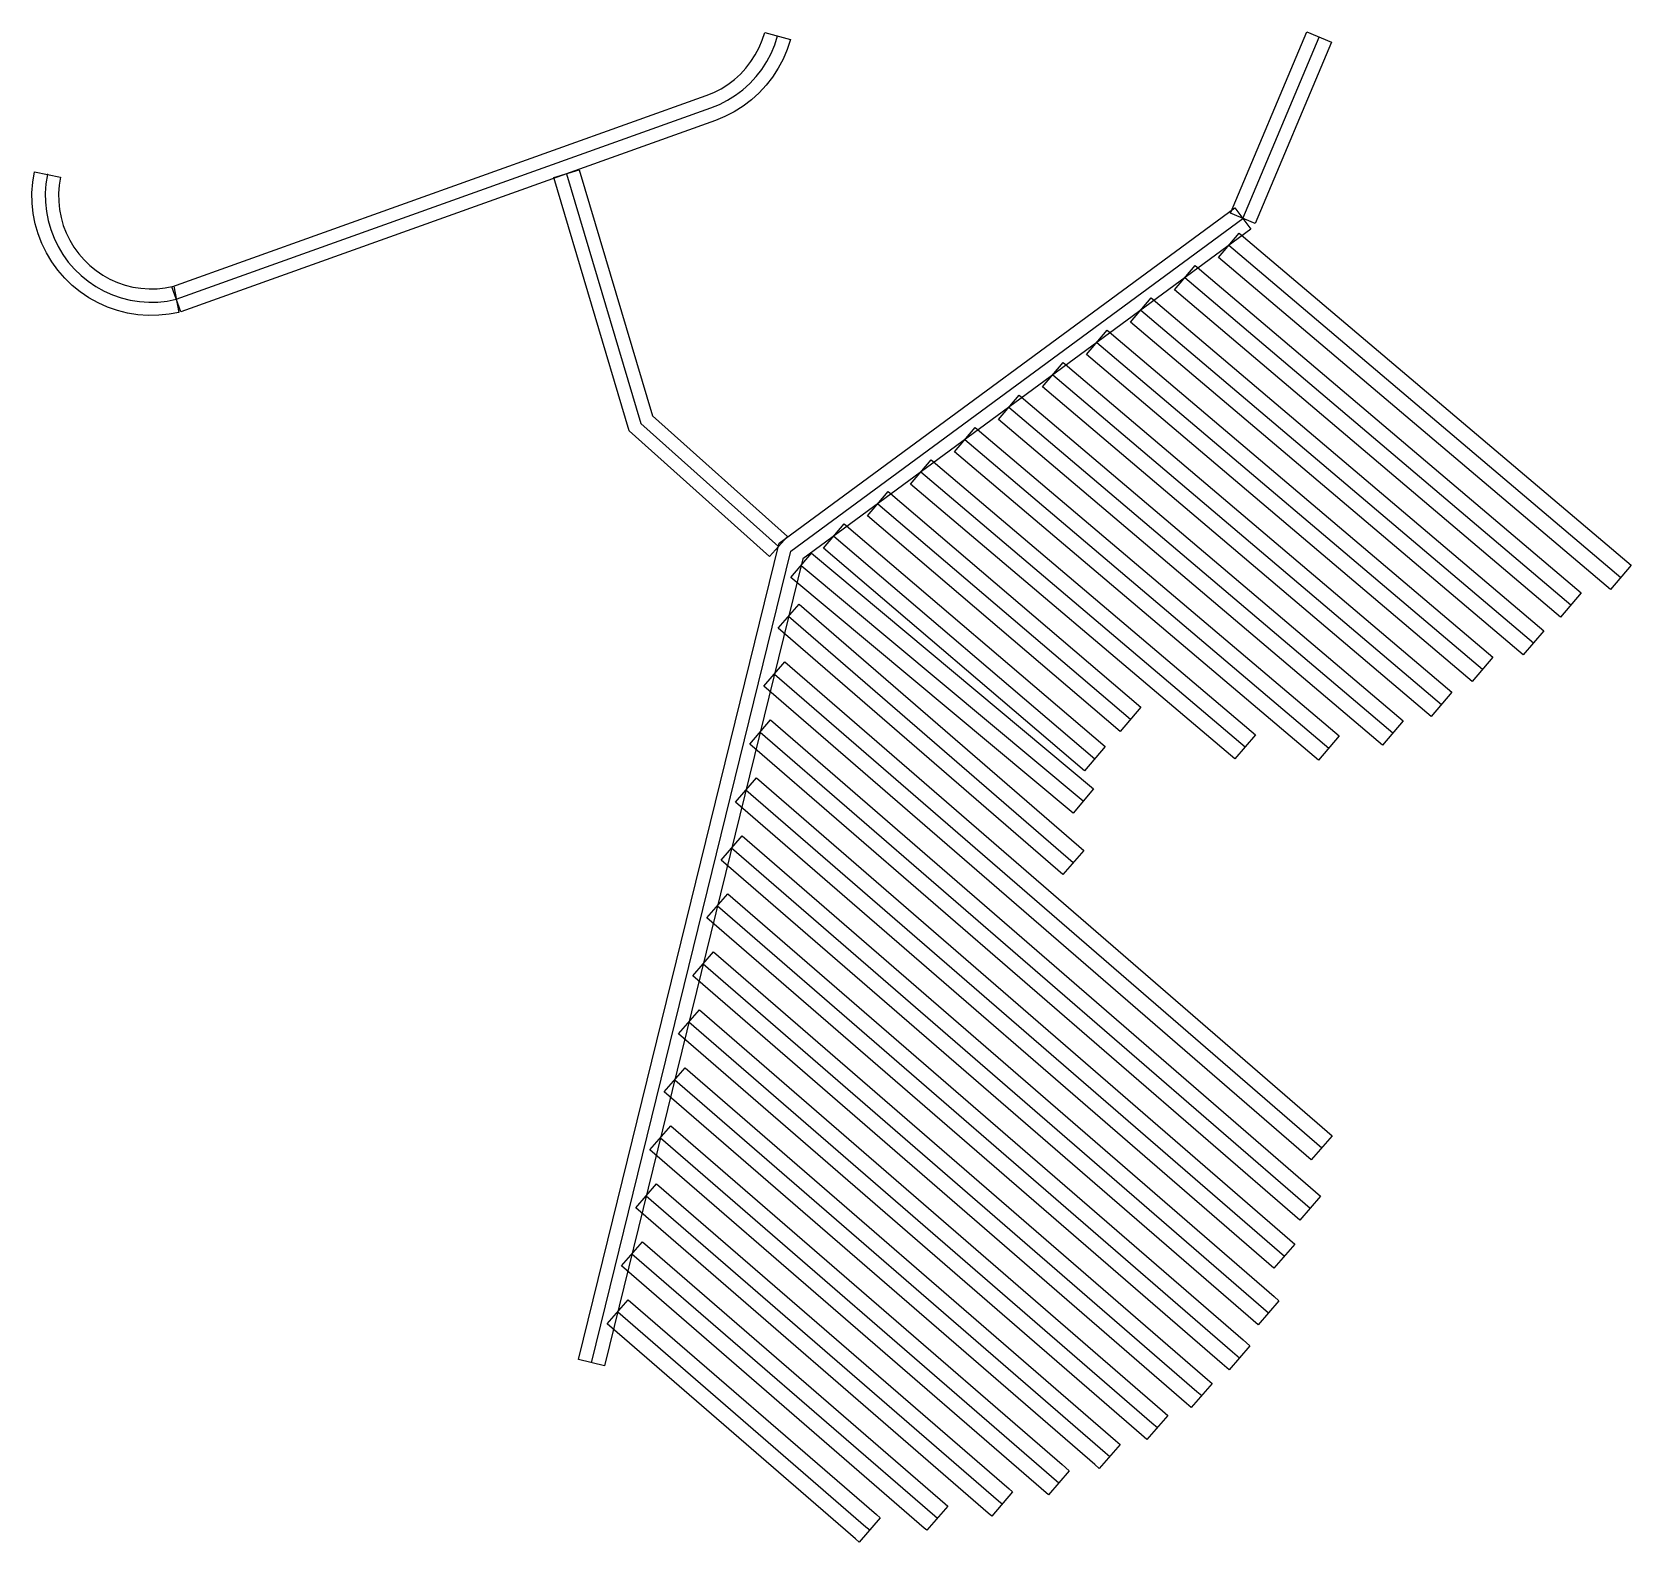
# Model space of a CAD drawing. Extents: x 729885 to 730186, y 4208224 to 4208508.
import ezdxf

# ---------------------------------------------------------------- set-up
doc = ezdxf.new("R2010")
doc.units = 0
doc.header["$MEASUREMENT"] = 0
doc.layers.add('1', color=7, linetype='Continuous')
doc.layers.add('INIT_COORD', color=5, linetype='Continuous')

msp = doc.modelspace()

# ---------------------------------------------------------------- linework, layer by layer
at = {"layer": '1', "color": 7}
for points in [[(730027.591326, 4208506.628372, 1436.082844), (730026.991211, 4208504.759269, 1436.292284), (730026.230477, 4208502.949582, 1436.501723), (730025.314913, 4208501.213084, 1436.711163), (730024.251486, 4208499.56299, 1436.920602), (730023.048292, 4208498.011859, 1437.130042), (730021.714486, 4208496.571496, 1437.339481), (730020.26022, 4208495.252864, 1437.548921), (730018.696561, 4208494.065996, 1437.75836), (730017.03541, 4208493.019926, 1437.9678), (730015.289409, 4208492.122616, 1438.177239), (730013.522401, 4208491.401525, 1438.386679), (729912.936189, 4208455.387096, 1451.200843), (729911.250739, 4208460.094458, 1451.200843), (730011.734237, 4208496.072111, 1438.386678), (730013.198109, 4208496.669496, 1438.177239), (730014.55578, 4208497.367236, 1437.9678), (730015.847475, 4208498.180648, 1437.75836), (730017.06336, 4208499.103544, 1437.548921), (730018.194182, 4208500.1289, 1437.339481), (730019.231336, 4208501.248911, 1437.130042), (730020.166928, 4208502.455054, 1436.920602), (730020.993837, 4208503.73815, 1436.711163), (730021.705769, 4208505.088432, 1436.501723), (730022.297309, 4208506.495627, 1436.292284), (730022.763952, 4208507.949022, 1436.082844), (730027.591326, 4208506.628372, 1436.082844)], [(730110.381325, 4208473.926739, 1449.830885), (730124.748395, 4208508.039426, 1450.941326), (730129.356387, 4208506.098701, 1450.941326), (730114.989317, 4208471.986014, 1449.830885), (730110.381325, 4208473.926739, 1449.830885)], [(729912.093464, 4208457.740777, 1451.200843), (730012.628319, 4208493.736818, 1438.386679), (730014.243759, 4208494.396056, 1438.177239), (730015.795595, 4208495.193581, 1437.9678), (730017.272018, 4208496.123322, 1437.75836), (730018.66179, 4208497.178204, 1437.548921), (730019.954334, 4208498.350198, 1437.339481), (730021.139814, 4208499.630385, 1437.130042), (730022.209207, 4208501.009022, 1436.920602), (730023.154375, 4208502.475617, 1436.711163), (730023.968123, 4208504.019007, 1436.501723), (730024.64426, 4208505.627448, 1436.292284), (730025.177639, 4208507.288697, 1436.082844)], [(730112.685321, 4208472.956376, 1449.830885), (730127.052391, 4208507.069064, 1450.941326)], [(729890.301422, 4208480.698696, 1456.016476), (729890.061103, 4208479.19126, 1455.807011), (729889.953082, 4208477.668617, 1455.597656), (729889.978179, 4208476.142353, 1455.388306), (729890.136203, 4208474.624083, 1455.178955), (729890.425951, 4208473.125363, 1454.969601), (729890.845219, 4208471.657601, 1454.760136), (729891.390816, 4208470.231965, 1454.550781), (729892.058588, 4208468.859306, 1454.341431), (729892.843455, 4208467.55007, 1454.13208), (729893.739441, 4208466.314223, 1453.922729), (729894.73973, 4208465.161169, 1453.713375), (729895.836708, 4208464.099683, 1453.50391), (729897.022027, 4208463.137844, 1453.294556), (729898.286665, 4208462.282972, 1453.085205), (729899.620996, 4208461.541575, 1452.875854), (729901.014868, 4208460.919293, 1452.6665), (729902.457672, 4208460.420863, 1452.457035), (729903.938425, 4208460.050078, 1452.247681), (729905.44586, 4208459.80976, 1452.03833), (729906.968504, 4208459.701739, 1451.828979), (729908.494768, 4208459.726836, 1451.619625), (729910.013037, 4208459.884859, 1451.41016), (729911.618924, 4208460.195326, 1451.200806), (729912.568004, 4208455.286228, 1451.200806), (729910.747781, 4208454.934323, 1451.410156), (729908.795248, 4208454.7311, 1451.619629), (729906.832434, 4208454.698825, 1451.828979), (729904.874274, 4208454.837744, 1452.03833), (729902.935675, 4208455.146798, 1452.247681), (729901.031388, 4208455.623637, 1452.457031), (729899.175906, 4208456.264631, 1452.666504), (729897.383352, 4208457.064901, 1452.875854), (729895.667367, 4208458.018358, 1453.085205), (729894.041011, 4208459.117744, 1453.294556), (729892.516662, 4208460.354693, 1453.503906), (729891.10592, 4208461.719791, 1453.713379), (729889.819523, 4208463.202649, 1453.922729), (729888.667261, 4208464.79198, 1454.13208), (729887.657902, 4208466.47569, 1454.341431), (729886.79913, 4208468.240965, 1454.550781), (729886.097479, 4208470.074369, 1454.760132), (729885.558291, 4208471.961949, 1454.969604), (729885.185667, 4208473.889339, 1455.178955), (729884.982443, 4208475.841871, 1455.388306), (729884.950168, 4208477.804687, 1455.597656), (729885.089087, 4208479.762846, 1455.807007), (729885.398142, 4208481.701446, 1456.016479), (729890.301422, 4208480.698696, 1456.016476)], [(729887.849782, 4208481.200071, 1456.016479), (729887.575095, 4208479.477053, 1455.807007), (729887.451625, 4208477.736652, 1455.597656), (729887.480311, 4208475.992112, 1455.388306), (729887.660935, 4208474.256711, 1455.178955), (729887.992121, 4208472.543656, 1454.969604), (729888.471349, 4208470.865985, 1454.760132), (729889.094973, 4208469.236465, 1454.550781), (729889.858245, 4208467.667498, 1454.341431), (729890.755358, 4208466.171025, 1454.13208), (729891.779482, 4208464.758436, 1453.922729), (729892.922825, 4208463.44048, 1453.713379), (729894.176685, 4208462.227188, 1453.503906), (729895.531519, 4208461.127794, 1453.294556), (729896.977016, 4208460.150665, 1453.085205), (729898.502174, 4208459.303238, 1452.875854), (729900.095387, 4208458.591962, 1452.666504), (729901.74453, 4208458.02225, 1452.457031), (729903.43705, 4208457.598438, 1452.247681), (729905.160067, 4208457.323752, 1452.03833), (729906.900469, 4208457.200282, 1451.828979), (729908.645008, 4208457.228968, 1451.619629), (729910.380409, 4208457.409591, 1451.410156), (729912.093464, 4208457.740777, 1451.200806)], [(729987.893788, 4208482.078525, 1441.950569), (730001.630376, 4208435.795618, 1444.659807), (730027.022417, 4208413.100987, 1446.519049), (730023.690446, 4208409.372989, 1446.519049), (729997.240679, 4208433.012984, 1444.660466), (729983.100451, 4208480.655881, 1441.950569), (729987.893788, 4208482.078525, 1441.950569)], [(729985.49712, 4208481.367203, 1441.950569), (729999.435528, 4208434.404301, 1444.660466), (730025.356431, 4208411.236988, 1446.519049)], [(729987.759178, 4208258.269785, 1450.981015), (730025.485865, 4208411.846411, 1446.50141), (730111.202885, 4208474.96943, 1449.830885), (730114.167757, 4208470.943323, 1449.830885), (730029.909359, 4208408.894451, 1446.528597), (729992.614815, 4208257.076979, 1450.981015), (729987.759178, 4208258.269785, 1450.981015)], [(729990.186996, 4208257.673382, 1450.981015), (730027.697612, 4208410.370431, 1446.50141), (730112.685321, 4208472.956376, 1449.830885)], [(730111.98834, 4208470.19792, 1449.668103), (730185.705226, 4208407.69722, 1452.567493), (730181.825056, 4208403.120728, 1452.567493), (730108.10817, 4208465.621428, 1449.668103), (730111.98834, 4208470.19792, 1449.668103)], [(730110.048255, 4208467.909674, 1449.668103), (730183.765141, 4208405.408974, 1452.567493)], [(730103.712845, 4208464.103778, 1449.341097), (730176.35088, 4208402.518814, 1452.198035), (730172.470748, 4208397.94229, 1452.198035), (730099.832713, 4208459.527254, 1449.341097), (730103.712845, 4208464.103778, 1449.341097)], [(730101.772779, 4208461.815516, 1449.341097), (730174.410814, 4208400.230552, 1452.198035)], [(730095.437369, 4208458.00962, 1449.014091), (730169.287068, 4208395.397367, 1451.918685), (730165.406936, 4208390.820843, 1451.918685), (730091.557237, 4208453.433096, 1449.014091), (730095.437369, 4208458.00962, 1449.014091)], [(730093.497303, 4208455.721358, 1449.014091), (730167.347002, 4208393.109105, 1451.918685)], [(730087.161912, 4208451.915447, 1448.687085), (730159.701373, 4208390.413007, 1451.540166), (730155.821203, 4208385.836515, 1451.540166), (730083.281742, 4208447.338955, 1448.687085), (730087.161912, 4208451.915447, 1448.687085)], [(730085.221827, 4208449.627201, 1448.687085), (730157.761288, 4208388.124761, 1451.540166)], [(730078.886435, 4208445.821289, 1448.360079), (730152.022364, 4208383.813144, 1451.23662), (730148.142194, 4208379.236652, 1451.23662), (730075.006265, 4208441.244797, 1448.360079), (730078.886435, 4208445.821289, 1448.360079)], [(730076.94635, 4208443.533043, 1448.360079), (730150.082279, 4208381.524898, 1451.23662)], [(730070.610959, 4208439.727131, 1448.033073), (730142.873556, 4208378.459427, 1450.875265), (730138.993386, 4208373.882935, 1450.875265), (730066.730789, 4208435.150639, 1448.033073), (730070.610959, 4208439.727131, 1448.033073)], [(730068.670874, 4208437.438885, 1448.033073), (730140.933471, 4208376.171181, 1450.875265)], [(730062.335484, 4208433.632972, 1447.706067), (730130.801184, 4208375.584404, 1450.398923), (730126.921012, 4208371.007914, 1450.398923), (730058.455312, 4208429.056482, 1447.706067), (730062.335484, 4208433.632972, 1447.706067)], [(730060.395398, 4208431.344727, 1447.706067), (730128.861098, 4208373.296159, 1450.398923)], [(730054.060011, 4208427.538813, 1447.379061), (730115.048956, 4208375.829288, 1449.777847), (730111.168778, 4208371.252802, 1449.777847), (730050.179833, 4208422.962327, 1447.379061), (730054.060011, 4208427.538813, 1447.379061)], [(730052.119922, 4208425.25057, 1447.379061), (730113.108867, 4208373.541045, 1449.777847)], [(730045.974503, 4208421.573362, 1447.059284), (730093.519761, 4208381.009286, 1448.934223), (730089.625483, 4208376.444792, 1448.934223), (730042.080225, 4208417.008868, 1447.059284), (730045.974503, 4208421.573362, 1447.059284)], [(730044.027364, 4208419.291115, 1447.059284), (730091.572622, 4208378.727039, 1448.934223)], [(730037.705042, 4208415.483634, 1446.732515), (730086.809656, 4208373.589161, 1448.668947), (730082.915378, 4208369.024667, 1448.668947), (730033.810764, 4208410.91914, 1446.732515), (730037.705042, 4208415.483634, 1446.732515)], [(730035.757903, 4208413.201387, 1446.732515), (730084.862517, 4208371.306914, 1448.668947)], [(730031.534843, 4208409.985177, 1446.537165), (730084.598398, 4208365.663774, 1448.611319), (730080.752082, 4208361.058792, 1448.611319), (730027.688527, 4208405.380195, 1446.537165), (730031.534843, 4208409.985177, 1446.537165)], [(730029.611685, 4208407.682686, 1446.537165), (730082.67524, 4208363.361283, 1448.611319)], [(730029.233107, 4208400.414595, 1446.818536), (730082.757627, 4208354.061454, 1448.942715), (730078.829727, 4208349.525862, 1448.942715), (730025.305207, 4208395.879003, 1446.818536), (730029.233107, 4208400.414595, 1446.818536)], [(730027.269157, 4208398.146799, 1446.818536), (730080.793677, 4208351.793658, 1448.942715)], [(730026.553481, 4208389.506293, 1447.140401), (730129.492196, 4208300.357015, 1451.225689), (730125.56423, 4208295.821479, 1451.225689), (730022.625515, 4208384.970757, 1447.140401), (730026.553481, 4208389.506293, 1447.140401)], [(730024.589498, 4208387.238525, 1447.140401), (730127.528213, 4208298.089247, 1451.225689)], [(730023.873821, 4208378.598018, 1447.462266), (730127.315665, 4208289.012997, 1451.567522), (730123.387699, 4208284.477461, 1451.567522), (730019.945855, 4208374.062482, 1447.462266), (730023.873821, 4208378.598018, 1447.462266)], [(730021.909838, 4208376.33025, 1447.462266), (730125.351682, 4208286.745229, 1451.567522)], [(730021.194161, 4208367.689743, 1447.784131), (730122.46992, 4208279.980702, 1451.803421), (730118.541956, 4208275.445166, 1451.803421), (730017.266197, 4208363.154207, 1447.784131), (730021.194161, 4208367.689743, 1447.784131)], [(730019.230179, 4208365.421975, 1447.784131), (730120.505938, 4208277.712934, 1451.803421)], [(730018.514501, 4208356.78147, 1448.105997), (730118.564538, 4208270.133989, 1452.076641), (730119.481534, 4208269.339831, 1452.113033), (730115.55357, 4208264.804295, 1452.113033), (730114.636574, 4208265.598451, 1452.076641), (730014.586537, 4208352.245932, 1448.105997), (730018.514501, 4208356.78147, 1448.105997)], [(730016.550519, 4208354.513701, 1448.105997), (730116.600556, 4208267.86622, 1452.076641), (730117.517552, 4208267.072063, 1452.113033)], [(730015.834841, 4208345.873196, 1448.427862), (730112.726912, 4208261.960734, 1452.273176), (730114.02927, 4208260.832839, 1452.324862), (730110.101308, 4208256.297299, 1452.324862), (730108.79895, 4208257.425194, 1452.273176), (730011.906879, 4208341.337656, 1448.427862), (730015.834841, 4208345.873196, 1448.427862)], [(730013.87086, 4208343.605426, 1448.427862), (730110.762931, 4208259.692964, 1452.273176), (730112.065289, 4208258.565069, 1452.324862)], [(730013.155179, 4208334.964923, 1448.749727), (730106.022268, 4208254.538376, 1452.435301), (730106.921237, 4208253.759834, 1452.470978), (730102.993277, 4208249.224292, 1452.470978), (730102.09431, 4208250.002834, 1452.435301), (730009.227221, 4208330.429381, 1448.749727), (730013.155179, 4208334.964923, 1448.749727)], [(730011.1912, 4208332.697152, 1448.749727), (730104.058289, 4208252.270605, 1452.435301), (730104.957257, 4208251.492063, 1452.470978)], [(730010.475517, 4208324.056651, 1449.071592), (730097.562448, 4208248.636123, 1452.527768), (730098.586263, 4208247.749461, 1452.5684), (730094.658313, 4208243.213913, 1452.5684), (730093.634496, 4208244.100575, 1452.527768), (730006.547565, 4208319.521103, 1449.071592), (730010.475517, 4208324.056651, 1449.071592)], [(730008.511541, 4208321.788877, 1449.071592), (730095.598472, 4208246.368349, 1452.527768), (730096.622288, 4208245.481687, 1452.5684)], [(730007.795854, 4208313.148378, 1449.393458), (730088.772059, 4208243.020165, 1452.607116), (730089.611776, 4208242.292941, 1452.640441), (730085.68383, 4208237.757389, 1452.640441), (730084.844113, 4208238.484613, 1452.607116), (730003.867908, 4208308.612826, 1449.393458), (730007.795854, 4208313.148378, 1449.393458)], [(730005.831881, 4208310.880602, 1449.393458), (730086.808086, 4208240.752389, 1452.607116), (730087.647803, 4208240.025165, 1452.640441)], [(730005.116191, 4208302.240108, 1449.715323), (730078.68656, 4208238.525865, 1452.635065), (730080.051463, 4208237.343816, 1452.689233), (730076.123525, 4208232.808256, 1452.689233), (730074.758622, 4208233.990305, 1452.635065), (730001.188253, 4208297.704548, 1449.715323), (730005.116191, 4208302.240108, 1449.715323)], [(730003.152222, 4208299.972328, 1449.715323), (730076.722591, 4208236.258085, 1452.635065), (730078.087494, 4208235.076036, 1452.689233)], [(730002.436525, 4208291.331838, 1450.037188), (730068.728279, 4208233.921383, 1452.668063), (730069.383706, 4208233.353766, 1452.694074), (730065.455782, 4208228.818194, 1452.694074), (730064.800353, 4208229.385813, 1452.668063), (729998.508599, 4208286.796268, 1450.037188), (730002.436525, 4208291.331838, 1450.037188)], [(730000.472562, 4208289.064053, 1450.037188), (730066.764316, 4208231.653598, 1452.668063), (730067.419744, 4208231.08598, 1452.694074)], [(729999.756857, 4208280.423572, 1450.359053), (730056.712631, 4208231.098725, 1452.61941), (730057.20564, 4208230.671771, 1452.638975), (730053.277738, 4208226.136179, 1452.638975), (730052.784723, 4208226.563139, 1452.61941), (729995.828949, 4208275.887986, 1450.359053), (729999.756857, 4208280.423572, 1450.359053)], [(729997.792903, 4208278.155779, 1450.359053), (730054.748677, 4208228.830932, 1452.61941), (730055.241689, 4208228.403975, 1452.638975)], [(729997.077183, 4208269.515309, 1450.680918), (730043.769646, 4208229.079206, 1452.533953), (730044.47977, 4208228.464232, 1452.562135), (730040.55189, 4208223.928622, 1452.562135), (730039.841766, 4208224.543596, 1452.533953), (729993.149303, 4208264.979699, 1450.680918), (729997.077183, 4208269.515309, 1450.680918)], [(729995.113243, 4208267.247504, 1450.680918), (730041.805706, 4208226.811401, 1452.533953), (730042.51583, 4208226.196427, 1452.562135)]]:
    msp.add_polyline3d(points, dxfattribs=at)
at = {"layer": 'INIT_COORD', "linetype": 'ByBlock'}
msp.add_point((729887.849782, 4208481.200071, 1456.016479), dxfattribs=at)

doc.saveas('drawing.dxf')
